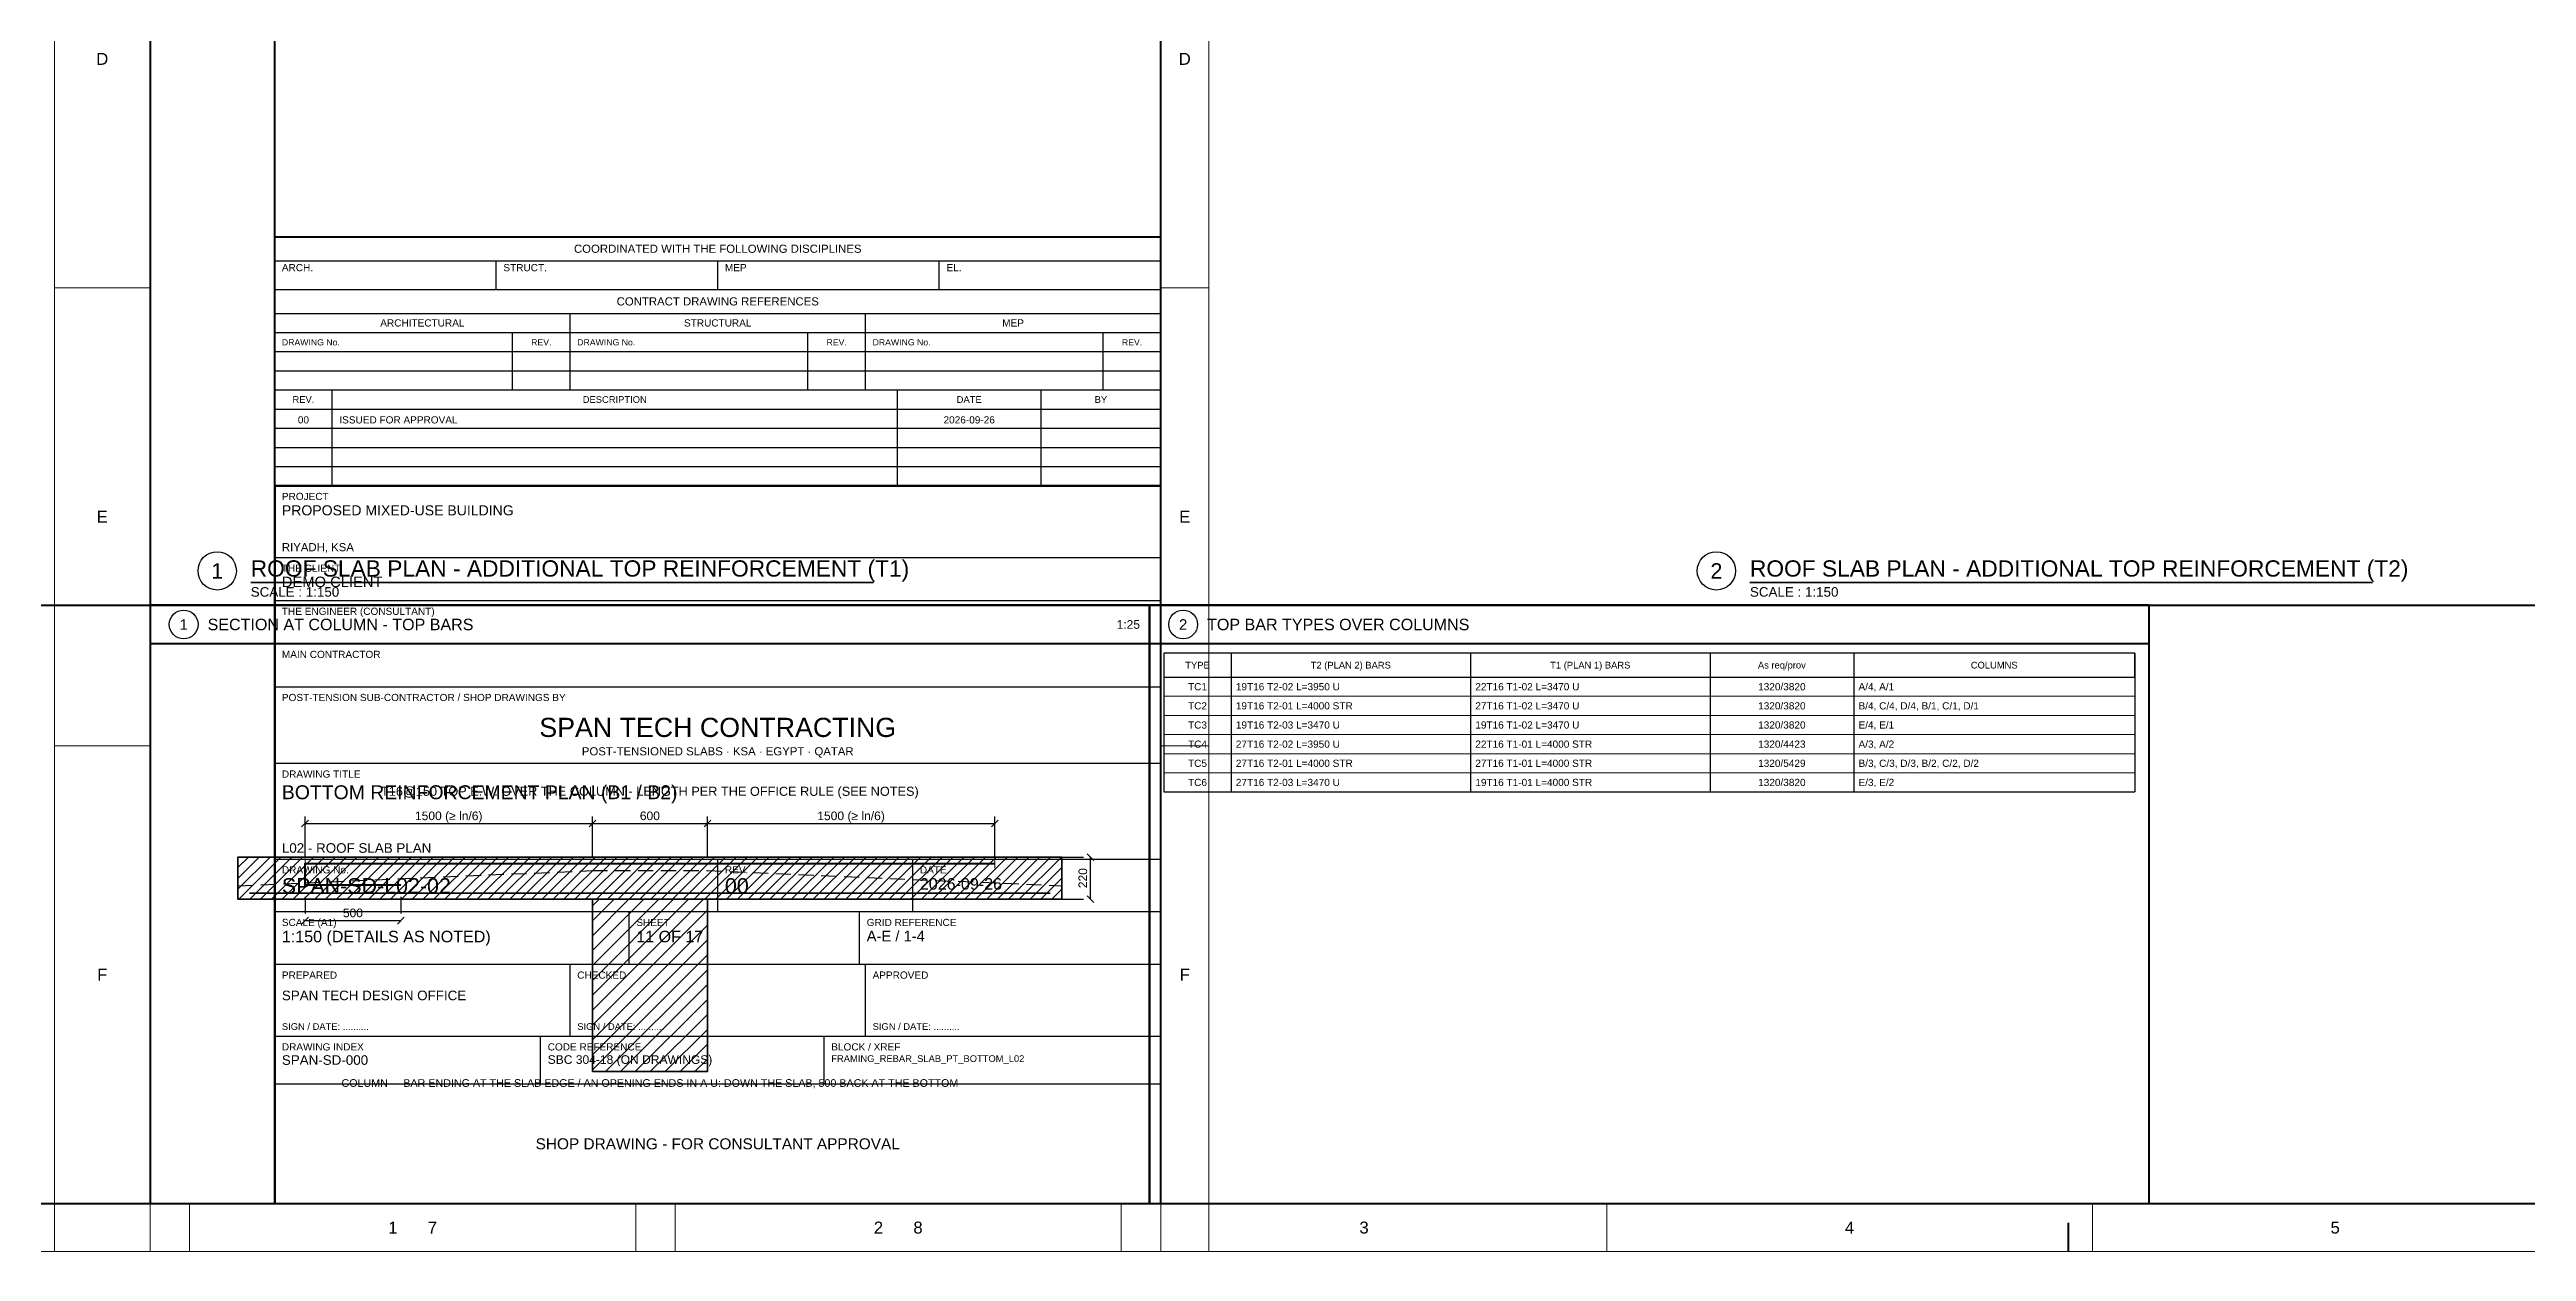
# Model space of a CAD drawing. Header units: millimetres. Extents: x 0 to 396150, y -260000 to 91864.
# Drawn here: x 269849 to 347418, y -130000 to -92331 of the extents above; entities that cross this region are included whole.
import ezdxf
from ezdxf.enums import TextEntityAlignment as Align

# ---------------------------------------------------------------- set-up
doc = ezdxf.new("R2010")
doc.units = ezdxf.units.MM
doc.header["$LTSCALE"] = 37.5
doc.linetypes.add('DASHED', pattern=[19.05, 12.7, -6.35])
doc.layers.get('0').update_dxf_attribs({"linetype": 'CONTINUOUS'})
for name, color, linetype in [('SPAN-CALLOUT', 3, 'CONTINUOUS'), ('SPAN-DETAIL', 7, 'CONTINUOUS'), ('SPAN-DETAIL-HATCH', 8, 'CONTINUOUS'), ('SPAN-DIM', 8, 'CONTINUOUS'), ('SPAN-PT-TENDON', 3, 'CONTINUOUS'), ('SPAN-RB-TEXT', 7, 'CONTINUOUS'), ('SPAN-SHEET-NOTES', 7, 'CONTINUOUS'), ('SPAN-SHEET-SCHEDULE', 7, 'CONTINUOUS'), ('SPAN-SHEET-SCHEDULE-TEXT', 7, 'CONTINUOUS'), ('SPAN-SHEET-TEXT', 2, 'CONTINUOUS')]:
    doc.layers.add(name, color=color, linetype=linetype)
for name, color, linetype, lineweight in [('SPAN-COL', 7, 'CONTINUOUS', 35), ('SPAN-RB-BOT', 1, 'CONTINUOUS', 20), ('SPAN-RB-TOP', 5, 'CONTINUOUS', 20), ('SPAN-SHEET-FRAME', 7, 'CONTINUOUS', 50), ('SPAN-SHEET-TITLE', 7, 'CONTINUOUS', 25)]:
    doc.layers.add(name, color=color, linetype=linetype, lineweight=lineweight)
doc.styles.get("Standard").update_dxf_attribs({"font": 'arial.ttf'})

# ---------------------------------------------------------------- blocks, each defined once
blk = doc.blocks.new('FRAMING_REBAR_SLAB_PT_BOTTOM_L02')
at = {"layer": 'SPAN-SHEET-FRAME'}
for p, q in [((96900, 1500), (96900, 87600)), ((96900, 31800), (124650, 31800)), ((96900, 24000), (124650, 24000)), ((3000, 20250), (96900, 20250))]:
    blk.add_line(p, q, dxfattribs=at)
at = {"layer": 'SPAN-SHEET-FRAME', "lineweight": 13}
for p, q in [((124650, 30200), (126150, 30200)), ((124650, 15850), (126150, 15850)), ((94237.5, 0), (94237.5, 1500)), ((109443.75, 0), (109443.75, 1500)), ((124650, 0), (124650, 1500)), ((124650, 1500), (126150, 1500))]:
    blk.add_line(p, q, dxfattribs=at)
blk.add_lwpolyline([(0, 0), (126150, 0), (126150, 89100), (0, 89100)], close=True, dxfattribs=at)
at = {"layer": 'SPAN-SHEET-FRAME'}
blk.add_lwpolyline([(3000, 1500), (124650, 1500), (124650, 87600), (3000, 87600)], close=True, dxfattribs=at)
at = {"layer": 'SPAN-SHEET-TITLE'}
for p, q in [((96900, 31050), (124650, 31050)), ((103837.5, 30150), (103837.5, 31050)), ((110775, 30150), (110775, 31050)), ((117712.5, 30150), (117712.5, 31050)), ((96900, 30150), (124650, 30150)), ((96900, 29400), (124650, 29400)), ((96900, 28800), (124650, 28800)), ((104350, 28200), (104350, 28800)), ((106150, 28800), (106150, 29400)), ((106150, 28200), (106150, 28800)), ((113600, 28200), (113600, 28800)), ((115400, 28800), (115400, 29400)), ((115400, 28200), (115400, 28800)), ((122850, 28200), (122850, 28800)), ((96900, 28200), (124650, 28200)), ((104350, 27600), (104350, 28200)), ((106150, 27600), (106150, 28200)), ((113600, 27600), (113600, 28200)), ((115400, 27600), (115400, 28200)), ((122850, 27600), (122850, 28200)), ((96900, 27600), (124650, 27600)), ((104350, 27000), (104350, 27600)), ((106150, 27000), (106150, 27600)), ((113600, 27000), (113600, 27600)), ((115400, 27000), (115400, 27600)), ((122850, 27000), (122850, 27600)), ((96900, 27000), (124650, 27000)), ((96900, 26400), (124650, 26400)), ((98700, 26400), (98700, 27000)), ((98700, 25800), (98700, 26400)), ((116400, 26400), (116400, 27000)), ((116400, 25800), (116400, 26400)), ((120900, 26400), (120900, 27000)), ((120900, 25800), (120900, 26400)), ((96900, 25800), (124650, 25800)), ((98700, 25200), (98700, 25800)), ((116400, 25200), (116400, 25800)), ((120900, 25200), (120900, 25800)), ((96900, 25200), (124650, 25200)), ((98700, 24600), (98700, 25200)), ((116400, 24600), (116400, 25200)), ((120900, 24600), (120900, 25200)), ((96900, 24600), (124650, 24600)), ((98700, 24000), (98700, 24600)), ((116400, 24000), (116400, 24600)), ((120900, 24000), (120900, 24600)), ((96900, 24000), (124650, 24000)), ((96900, 21750), (124650, 21750)), ((96900, 20400), (124650, 20400)), ((96900, 19050), (124650, 19050)), ((96900, 17700), (124650, 17700)), ((96900, 15300), (124650, 15300)), ((96900, 12300), (124650, 12300)), ((110775, 10650), (110775, 12300)), ((116880, 10650), (116880, 12300)), ((96900, 10650), (124650, 10650)), ((108000, 9000), (108000, 10650)), ((115215, 9000), (115215, 10650)), ((96900, 9000), (124650, 9000)), ((106150, 6750), (106150, 9000)), ((115400, 6750), (115400, 9000)), ((96900, 6750), (124650, 6750)), ((105225, 5250), (105225, 6750)), ((114105, 5250), (114105, 6750)), ((96900, 5250), (124650, 5250))]:
    blk.add_line(p, q, dxfattribs=at)
at = {"layer": 'SPAN-SHEET-TITLE', "lineweight": 50}
blk.add_lwpolyline([(96900, 1500), (124650, 1500), (124650, 24000), (96900, 24000)], close=True, dxfattribs=at)
at = {"layer": 'SPAN-SHEET-FRAME'}
for s, p in [('D', (125400, 37375)), ('E', (125400, 23025)), ('F', (125400, 8675)), ('7', (101840.62, 750)), ('8', (117046.88, 750))]:
    blk.add_text(s, height=375, dxfattribs=at).set_placement(p, align=Align.MIDDLE_CENTER)
at = {"layer": 'SPAN-SHEET-TEXT'}
for s, p in [('00', (97800, 25950)), ('2026-09-26', (118650, 25950))]:
    blk.add_text(s, height=225, dxfattribs=at).set_placement(p, align=Align.CENTER)
for s, height, p in [('ISSUED FOR APPROVAL', 225, (98925, 25950)), ('PROPOSED MIXED-USE BUILDING', 315, (97125, 23070)), ('DEMO CLIENT', 330, (97125, 20820)), ('BOTTOM REINFORCEMENT PLAN (B1 / B2)', 435, (97125, 14175)), ('SPAN-SD-L02-02', 480, (97125, 11220)), ('00', 480, (111000, 11220)), ('2026-09-26', 360, (117105, 11340)), ('1:150 (DETAILS AS NOTED)', 360, (97125, 9690)), ('11 OF 17', 360, (108225, 9690)), ('A-E / 1-4', 330, (115440, 9720)), ('SPAN TECH DESIGN OFFICE', 300, (97125, 7875)), ('SPAN-SD-000', 300, (97125, 5850)), ('SBC 304-18 (ON DRAWINGS)', 270, (105450, 5880)), ('FRAMING_REBAR_SLAB_PT_BOTTOM_L02', 210, (114330, 5940))]:
    blk.add_text(s, height=height, dxfattribs=at).set_placement(p)
for s, height, p in [('SPAN TECH CONTRACTING', 600, (110775, 16425)), ('SHOP DRAWING - FOR CONSULTANT APPROVAL', 345, (110775, 3375))]:
    blk.add_text(s, height=height, dxfattribs=at).set_placement(p, align=Align.MIDDLE_CENTER)
at = {"layer": 'SPAN-SHEET-TITLE'}
for s, height, p in [('COORDINATED WITH THE FOLLOWING DISCIPLINES', 255, (110775, 31425)), ('CONTRACT DRAWING REFERENCES', 255, (110775, 29775)), ('ARCHITECTURAL', 225, (101525, 29100)), ('STRUCTURAL', 225, (110775, 29100)), ('MEP', 225, (120025, 29100)), ('REV.', 210, (97800, 26700)), ('DESCRIPTION', 210, (107550, 26700)), ('DATE', 210, (118650, 26700)), ('BY', 210, (122775, 26700)), ('POST-TENSIONED SLABS · KSA · EGYPT · QATAR', 255, (110775, 15675))]:
    blk.add_text(s, height=height, dxfattribs=at).set_placement(p, align=Align.MIDDLE_CENTER)
for s, height, p in [('ARCH.', 225, (97125, 30720)), ('STRUCT.', 225, (104062.5, 30720)), ('MEP', 225, (111000, 30720)), ('EL.', 225, (117937.5, 30720)), ('DRAWING No.', 195, (97125, 28395)), ('DRAWING No.', 195, (106375, 28395)), ('DRAWING No.', 195, (115625, 28395)), ('PROJECT', 225, (97125, 23550)), ('RIYADH, KSA', 255, (97125, 21945)), ('THE CLIENT', 225, (97125, 21300)), ('THE ENGINEER (CONSULTANT)', 225, (97125, 19950)), ('MAIN CONTRACTOR', 225, (97125, 18600)), ('POST-TENSION SUB-CONTRACTOR / SHOP DRAWINGS BY', 225, (97125, 17250)), ('DRAWING TITLE', 225, (97125, 14850)), ('L02 - ROOF SLAB PLAN', 300, (97125, 12495)), ('DRAWING No.', 225, (97125, 11850)), ('REV.', 225, (111000, 11850)), ('DATE', 225, (117105, 11850)), ('SCALE (A1)', 225, (97125, 10200)), ('SHEET', 225, (108225, 10200)), ('GRID REFERENCE', 225, (115440, 10200)), ('PREPARED', 225, (97125, 8550)), ('CHECKED', 225, (106375, 8550)), ('APPROVED', 225, (115625, 8550)), ('SIGN / DATE: ..........', 210, (97125, 6945)), ('SIGN / DATE: ..........', 210, (106375, 6945)), ('SIGN / DATE: ..........', 210, (115625, 6945)), ('DRAWING INDEX', 225, (97125, 6300)), ('CODE REFERENCE', 225, (105450, 6300)), ('BLOCK / XREF', 225, (114330, 6300))]:
    blk.add_text(s, height=height, dxfattribs=at).set_placement(p)
for p in [(105250, 28395), (114500, 28395), (123750, 28395)]:
    blk.add_text('REV.', height=195, dxfattribs=at).set_placement(p, align=Align.CENTER)
blk = doc.blocks.new('FRAMING_REBAR_ADDITIONAL_AT_COLUMNS_L02')
at = {"layer": 'SPAN-DETAIL-HATCH'}
h = blk.add_hatch(dxfattribs=at)
h.set_pattern_fill('ANSI31', color=256, scale=75.591)
h.paths.add_polyline_path([(5750, 11040), (31550, 11040), (31550, 12360), (5750, 12360)])
h = blk.add_hatch(dxfattribs=at)
h.set_pattern_fill('ANSI31', color=256, scale=103.937)
h.paths.add_polyline_path([(16850, 5640), (20450, 5640), (20450, 11040), (16850, 11040)])
at = {"layer": 'SPAN-CALLOUT'}
for centre, radius in [((5100, 21330), 600), ((52050, 21330), 600), ((4050, 19650), 450), ((35350, 19650), 450)]:
    blk.add_circle(centre, radius, dxfattribs=at)
at = {"layer": 'SPAN-COL', "lineweight": 35}
blk.add_lwpolyline([(16850, 5640), (20450, 5640), (20450, 11040), (16850, 11040)], close=True, dxfattribs=at)
at = {"layer": 'SPAN-DETAIL', "lineweight": 35}
blk.add_lwpolyline([(5750, 11040), (31550, 11040), (31550, 12360), (5750, 12360)], close=True, dxfattribs=at)
at = {"layer": 'SPAN-DIM'}
for p, q in [((7745, 13305), (7955, 13515)), ((7850, 12360), (7850, 13635)), ((7850, 13410), (16850, 13410)), ((16745, 13305), (16955, 13515)), ((16745, 13305), (16955, 13515)), ((16850, 12360), (16850, 13635)), ((16850, 12360), (16850, 13635)), ((16850, 13410), (20450, 13410)), ((20345, 13305), (20555, 13515)), ((20345, 13305), (20555, 13515)), ((20450, 12360), (20450, 13635)), ((20450, 12360), (20450, 13635)), ((20450, 13410), (29450, 13410)), ((29345, 13305), (29555, 13515)), ((29450, 12360), (29450, 13635)), ((32555, 12255), (32345, 12465)), ((31550, 12360), (32225, 12360)), ((32450, 11040), (32450, 12360)), ((7850, 11118), (7850, 10593)), ((10850, 11118), (10850, 10593)), ((31550, 11040), (32225, 11040)), ((32555, 10935), (32345, 11145)), ((7745, 10263), (7955, 10473)), ((7850, 10368), (10850, 10368)), ((10745, 10263), (10955, 10473))]:
    blk.add_line(p, q, dxfattribs=at)
at = {"layer": 'SPAN-PT-TENDON', "linetype": 'DASHED'}
blk.add_lwpolyline([(5750, 11460), (16850, 11940), (20450, 11940), (31550, 11460)], dxfattribs=at)
at = {"layer": 'SPAN-RB-BOT', "lineweight": 35}
blk.add_line((6110, 11226), (31190, 11226), dxfattribs=at)
at = {"layer": 'SPAN-RB-TOP'}
for p, q in [((7850, 12012), (7850, 12312)), ((29450, 12012), (29450, 12312))]:
    blk.add_line(p, q, dxfattribs=at)
at = {"layer": 'SPAN-RB-TOP', "lineweight": 70}
blk.add_lwpolyline([(10850, 11478), (7850, 11478), (7850, 12162), (29450, 12162)], dxfattribs=at)
at = {"layer": 'SPAN-SHEET-FRAME', "lineweight": 13}
for p, q in [((0, 30200), (3000, 30200)), ((0, 15850), (3000, 15850)), ((0, 1500), (3000, 1500)), ((3000, 0), (3000, 1500)), ((18206.25, 0), (18206.25, 1500)), ((33412.5, 0), (33412.5, 1500)), ((48618.75, 0), (48618.75, 1500)), ((63825, 0), (63825, 1500))]:
    blk.add_line(p, q, dxfattribs=at)
at = {"layer": 'SPAN-SHEET-FRAME'}
for p, q in [((3000, 20250), (96900, 20250)), ((3000, 19050), (34300, 19050)), ((34300, 19050), (65600, 19050)), ((63075, 0), (63075, 900))]:
    blk.add_line(p, q, dxfattribs=at)
at = {"layer": 'SPAN-SHEET-FRAME', "lineweight": 13}
blk.add_lwpolyline([(0, 0), (126150, 0), (126150, 89100), (0, 89100)], close=True, dxfattribs=at)
at = {"layer": 'SPAN-SHEET-FRAME'}
for points in [[(3000, 1500), (124650, 1500), (124650, 87600), (3000, 87600)], [(3000, 1500), (34300, 1500), (34300, 20250), (3000, 20250)], [(34300, 1500), (65600, 1500), (65600, 20250), (34300, 20250)]]:
    blk.add_lwpolyline(points, close=True, dxfattribs=at)
at = {"layer": 'SPAN-SHEET-SCHEDULE'}
for p, q in [((34750, 18750), (34750, 14400)), ((36850, 18750), (36850, 14400)), ((44350, 18750), (44350, 14400)), ((51850, 18750), (51850, 14400)), ((56350, 18750), (56350, 14400)), ((65150, 18750), (65150, 14400)), ((34750, 14400), (65150, 14400))]:
    blk.add_line(p, q, dxfattribs=at)
at = {"layer": 'SPAN-SHEET-SCHEDULE', "lineweight": 5}
for p, q in [((34750, 17400), (65150, 17400)), ((34750, 16800), (65150, 16800)), ((34750, 16200), (65150, 16200)), ((34750, 15600), (65150, 15600)), ((34750, 15000), (65150, 15000)), ((34750, 14400), (65150, 14400))]:
    blk.add_line(p, q, dxfattribs=at)
at = {"layer": 'SPAN-SHEET-SCHEDULE'}
blk.add_lwpolyline([(34750, 18000), (65150, 18000), (65150, 18750), (34750, 18750)], close=True, dxfattribs=at)
at = {"layer": 'SPAN-SHEET-TITLE', "lineweight": 35}
for p, q in [((6150, 20970), (25650, 20970)), ((53100, 20970), (72600, 20970))]:
    blk.add_line(p, q, dxfattribs=at)
at = {"layer": 'SPAN-CALLOUT'}
for s, height, p in [('1', 480, (5100, 21330)), ('2', 480, (52050, 21330)), ('1', 330, (4050, 19650)), ('2', 330, (35350, 19650))]:
    blk.add_text(s, height=height, dxfattribs=at).set_placement(p, align=Align.MIDDLE_CENTER)
at = {"layer": 'SPAN-DIM'}
for s, p in [('1500 (≥ ln/6)', (12350, 13518)), ('600', (18650, 13518)), ('1500 (≥ ln/6)', (24950, 13518)), ('500', (9350, 10476))]:
    blk.add_text(s, height=270, dxfattribs=at).set_placement(p, align=Align.CENTER)
blk.add_text('220', height=270, rotation=90, dxfattribs=at).set_placement((32342, 11700), align=Align.CENTER)
at = {"layer": 'SPAN-RB-TEXT'}
blk.add_text('T16@150 TOP E.W. OVER THE COLUMN - LENGTH PER THE OFFICE RULE (SEE NOTES)', height=285, dxfattribs=at).set_placement((18650, 14280), align=Align.CENTER)
at = {"layer": 'SPAN-SHEET-FRAME'}
for s, p in [('D', (1500, 37375)), ('E', (1500, 23025)), ('F', (1500, 8675)), ('1', (10603.125, 750)), ('2', (25809.375, 750)), ('3', (41015.625, 750)), ('4', (56221.875, 750)), ('5', (71428.125, 750))]:
    blk.add_text(s, height=375, dxfattribs=at).set_placement(p, align=Align.MIDDLE_CENTER)
at = {"layer": 'SPAN-SHEET-NOTES'}
blk.add_text('COLUMN  ·  BAR ENDING AT THE SLAB EDGE / AN OPENING ENDS IN A U: DOWN THE SLAB, 500 BACK AT THE BOTTOM', height=240, dxfattribs=at).set_placement((18650, 5160), align=Align.CENTER)
at = {"layer": 'SPAN-SHEET-SCHEDULE-TEXT'}
for s, height, p in [('TYPE', 210, (35800, 18375)), ('T2 (PLAN 2) BARS', 210, (40600, 18375)), ('T1 (PLAN 1) BARS', 210, (48100, 18375)), ('As req/prov', 210, (54100, 18375)), ('COLUMNS', 210, (60750, 18375)), ('TC1', 225, (35800, 17700)), ('TC2', 225, (35800, 17100)), ('1320/3820', 225, (54100, 17700)), ('1320/3820', 225, (54100, 17100)), ('TC3', 225, (35800, 16500)), ('1320/3820', 225, (54100, 16500)), ('TC4', 225, (35800, 15900)), ('1320/4423', 225, (54100, 15900)), ('TC5', 225, (35800, 15300)), ('TC6', 225, (35800, 14700)), ('1320/5429', 225, (54100, 15300)), ('1320/3820', 225, (54100, 14700))]:
    blk.add_text(s, height=height, dxfattribs=at).set_placement(p, align=Align.MIDDLE_CENTER)
for s, p in [('19T16 T2-02 L=3950 U', (37000, 17700)), ('19T16 T2-01 L=4000 STR', (37000, 17100)), ('22T16 T1-02 L=3470 U', (44500, 17700)), ('27T16 T1-02 L=3470 U', (44500, 17100)), ('A/4, A/1', (56500, 17700)), ('B/4, C/4, D/4, B/1, C/1, D/1', (56500, 17100)), ('19T16 T2-03 L=3470 U', (37000, 16500)), ('19T16 T1-02 L=3470 U', (44500, 16500)), ('E/4, E/1', (56500, 16500)), ('27T16 T2-02 L=3950 U', (37000, 15900)), ('22T16 T1-01 L=4000 STR', (44500, 15900)), ('A/3, A/2', (56500, 15900)), ('27T16 T2-01 L=4000 STR', (37000, 15300)), ('27T16 T2-03 L=3470 U', (37000, 14700)), ('27T16 T1-01 L=4000 STR', (44500, 15300)), ('19T16 T1-01 L=4000 STR', (44500, 14700)), ('B/3, C/3, D/3, B/2, C/2, D/2', (56500, 15300)), ('E/3, E/2', (56500, 14700))]:
    blk.add_text(s, height=225, dxfattribs=at).set_placement(p, align=Align.MIDDLE_LEFT)
at = {"layer": 'SPAN-SHEET-TEXT'}
for s, p in [('ROOF SLAB PLAN - ADDITIONAL TOP REINFORCEMENT (T1)', (6150, 21150)), ('ROOF SLAB PLAN - ADDITIONAL TOP REINFORCEMENT (T2)', (53100, 21150))]:
    blk.add_text(s, height=510, dxfattribs=at).set_placement(p)
for s, p in [('SECTION AT COLUMN - TOP BARS', (4800, 19650)), ('TOP BAR TYPES OVER COLUMNS', (36100, 19650))]:
    blk.add_text(s, height=360, dxfattribs=at).set_placement(p, align=Align.MIDDLE_LEFT)
at = {"layer": 'SPAN-SHEET-TITLE'}
for p in [(6150, 20520), (53100, 20520)]:
    blk.add_text('SCALE : 1:150', height=300, dxfattribs=at).set_placement(p)
blk.add_text('1:25', height=270, dxfattribs=at).set_placement((34000, 19650), align=Align.MIDDLE_RIGHT)

msp = doc.modelspace()

# ---------------------------------------------------------------- block references
for name, p in [('FRAMING_REBAR_SLAB_PT_BOTTOM_L02', (180000, -130000)), ('FRAMING_REBAR_ADDITIONAL_AT_COLUMNS_L02', (270000, -130000))]:
    msp.add_blockref(name, p)

doc.saveas('drawing.dxf')
